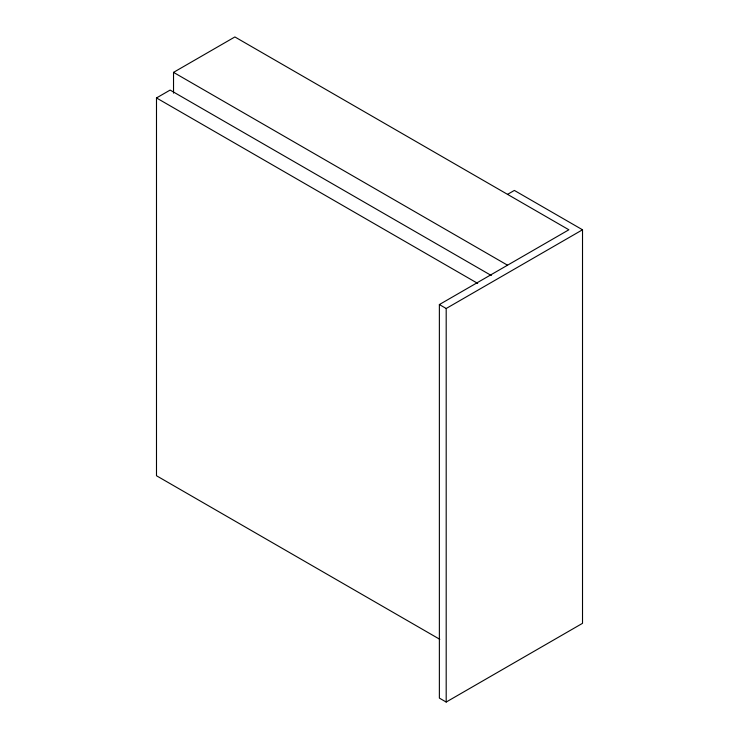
<?xml version="1.0" encoding="UTF-8"?>
<svg xmlns="http://www.w3.org/2000/svg" width="739" height="739" viewBox="0 0 739 739"><rect width="100%" height="100%" fill="white"/><g stroke="black" fill="none" stroke-linecap="round" stroke-linejoin="round"><path stroke-width="1.11" d="M173.526 93.142L173.526 72.367L234.882 36.95L568.882 229.783L439.372 304.56L439.372 698.106L446.19 702.041L582.517 623.328L582.517 229.783L514.353 190.431L507.536 194.366M439.788 639.309L156.492 475.75L156.492 97.945L170.127 90.075L491.324 275.518M439.372 304.56L446.19 308.496L582.517 229.783M173.526 72.367L507.536 265.199M156.492 97.945L477.69 283.388M446.19 308.496L446.19 702.041"/></g></svg>
